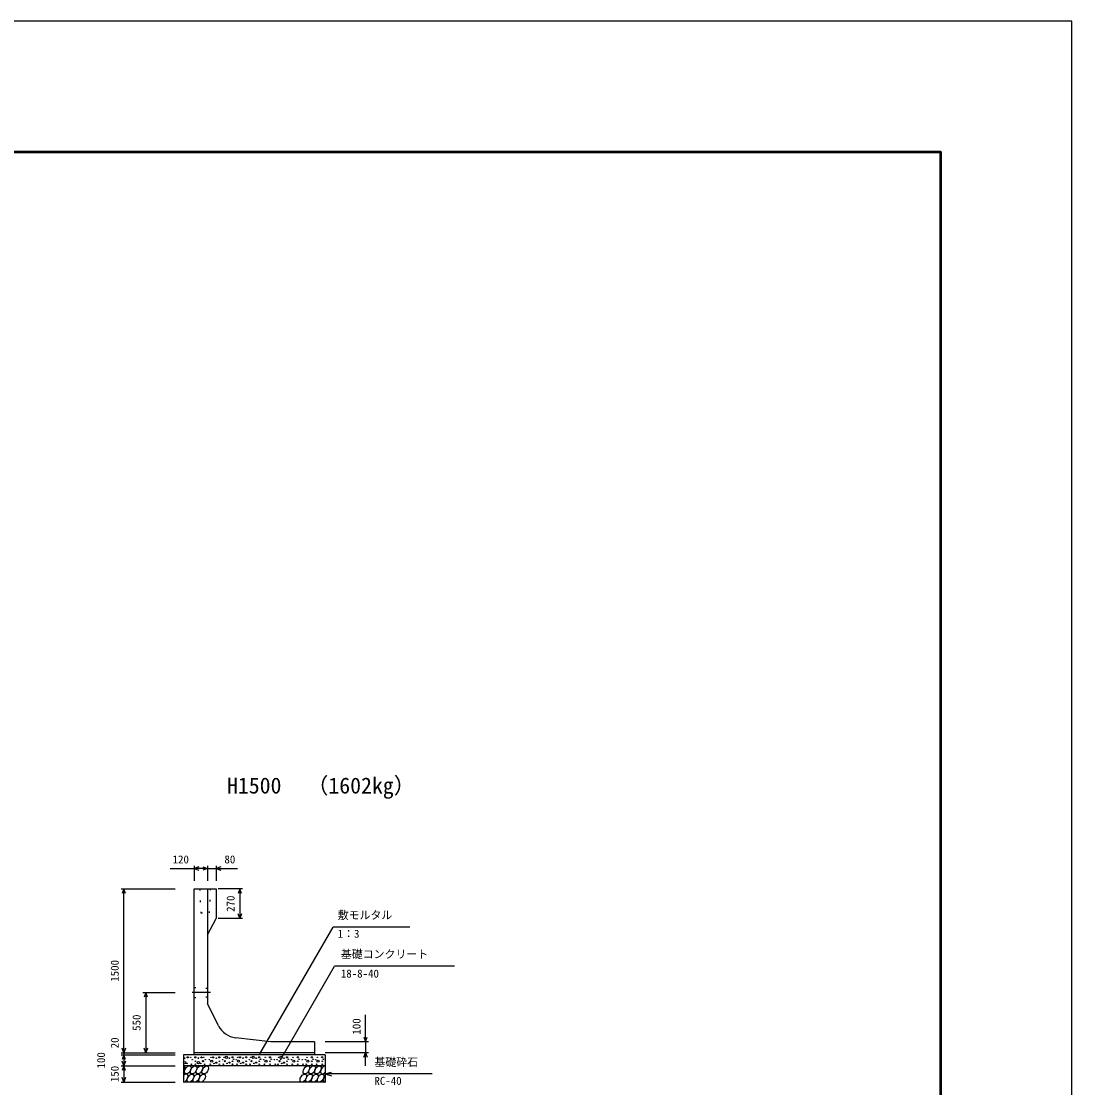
# Model space of a CAD drawing. Units: millimetres, scale not verified. Extents: x -50400 to 50400, y -17820 to 17820.
# Drawn here: x 40778 to 50400, y 8052 to 17820 of the extents above; entities that cross this region are included whole.
import ezdxf
from ezdxf.enums import TextEntityAlignment as Align

# ---------------------------------------------------------------- set-up
doc = ezdxf.new("R2010")
doc.units = ezdxf.units.MM
doc.header["$LTSCALE"] = 60
doc.linetypes.add('DOTTED', pattern=[1.75, 0.25, -1.5])
doc.linetypes.add('LONG_DASHED_DOTTED', pattern=[15.25, 12, -1.5, 0.25, -1.5])
for name, color, linetype, lineweight in [('0-0_CENTER', 7, 'LONG_DASHED_DOTTED', 25), ('0-1_DIM', 7, 'Continuous', 25), ('0-2_Defpoints', 5, 'Continuous', 25), ('0-3_HATCH', 6, 'Continuous', 25), ('0-6_OUTLINE', 1, 'Continuous', 25), ('0-7_OUTLINE2', 4, 'DOTTED', 25), ('0-8_TXT', 7, 'Continuous', 25), ('0-9_WAKU', 3, 'Continuous', 25)]:
    doc.layers.add(name, color=color, linetype=linetype, lineweight=lineweight)
doc.styles.add('ＭＳ ゴシック', font='')
doc.styles.get('ＭＳ ゴシック').set_extended_font_data('MS Gothic')

msp = doc.modelspace()

# ---------------------------------------------------------------- linework, layer by layer
at = {"layer": '0-0_CENTER'}
msp.add_line((42509.78, 8922.24), (42343.75, 8922.24), dxfattribs=at)
at = {"layer": '0-1_DIM'}
for p, q in [((42362.5, 10084.13), (42362.5, 9947.24)), ((42482.5, 10084.13), (42482.5, 9947.24)), ((42562.5, 10084.13), (42562.5, 9947.24)), ((42142.64, 10059.13), (42362.5, 10059.13)), ((42482.5, 10059.13), (42362.5, 10059.13)), ((42482.5, 10059.13), (42562.5, 10059.13)), ((42562.5, 10059.13), (42758.46, 10059.13)), ((41692.5, 9872.24), (42187.5, 9872.24)), ((41717.5, 8372.24), (41717.5, 9872.24)), ((42803.91, 9872.24), (42582, 9872.24)), ((42778.91, 9872.24), (42778.91, 9602.24)), ((42803.91, 9602.24), (42582, 9602.24)), ((42962.15, 8360.91), (43633.42, 9523.59)), ((44335.83, 9523.59), (43633.42, 9523.59)), ((43151.63, 8306.52), (43647.9, 9166.08)), ((44747.44, 9166.08), (43647.9, 9166.08)), ((41892.5, 8922.24), (42187.5, 8922.24)), ((41917.5, 8922.24), (41917.5, 8372.24)), ((43932.5, 8472.24), (43932.5, 8719.93)), ((43957.5, 8472.24), (43562.5, 8472.24)), ((43932.5, 8472.24), (43932.5, 8372.24)), ((41692.5, 8372.24), (42187.5, 8372.24)), ((41692.5, 8352.24), (42187.5, 8352.24)), ((41717.5, 8372.24), (41717.5, 8352.24)), ((41717.5, 8352.24), (41717.5, 8252.24)), ((43957.5, 8372.24), (43562.5, 8372.24)), ((43932.5, 8252.24), (43932.5, 8372.24)), ((41692.5, 8252.24), (42187.5, 8252.24)), ((41717.5, 8252.24), (41717.5, 8102.24)), ((43562.5, 8177.24), (43620.46, 8192.76)), ((44542.82, 8177.24), (43562.5, 8177.24)), ((43562.5, 8177.24), (43620.46, 8161.71)), ((41692.5, 8102.24), (42187.5, 8102.24))]:
    msp.add_line(p, q, dxfattribs=at)
for points in [[(42404.79, 10074.52), (42362.5, 10059.13), (42404.79, 10043.74)], [(42440.21, 10074.52), (42482.5, 10059.13), (42440.21, 10043.74)], [(42604.79, 10074.52), (42562.5, 10059.13), (42604.79, 10043.74)], [(41732.89, 9829.95), (41717.5, 9872.24), (41702.11, 9829.95)], [(42794.3, 9829.95), (42778.91, 9872.24), (42763.52, 9829.95)], [(42794.3, 9644.52), (42778.91, 9602.24), (42763.52, 9644.52)], [(41932.89, 8879.95), (41917.5, 8922.24), (41902.11, 8879.95)], [(43917.11, 8514.52), (43932.5, 8472.24), (43947.89, 8514.52)], [(41732.89, 8414.52), (41717.5, 8372.24), (41702.11, 8414.52)], [(41932.89, 8414.52), (41917.5, 8372.24), (41902.11, 8414.52)], [(41732.89, 8309.95), (41717.5, 8352.24), (41702.11, 8309.95)], [(43917.11, 8329.95), (43932.5, 8372.24), (43947.89, 8329.95)], [(41732.89, 8294.52), (41717.5, 8252.24), (41702.11, 8294.52)], [(41732.89, 8209.95), (41717.5, 8252.24), (41702.11, 8209.95)], [(41732.89, 8144.52), (41717.5, 8102.24), (41702.11, 8144.52)]]:
    msp.add_lwpolyline(points, dxfattribs=at)
at = {"layer": '0-2_Defpoints'}
msp.add_lwpolyline([(0, -17820), (50400, -17820), (50400, 17820), (0, 17820)], close=True, dxfattribs=at)
at = {"layer": '0-3_HATCH'}
for centre, radius in [((42274.4, 8322.41), 2.5), ((42302.44, 8329.41), 5), ((42329.57, 8329.41), 2.5), ((42343.59, 8308.4), 2.5), ((42372.47, 8330.29), 5), ((42400.51, 8322.41), 2.5), ((42428.54, 8329.41), 5), ((42449.57, 8329.41), 2.5), ((42463.59, 8308.4), 2.5), ((42501.41, 8308.4), 2.5), ((42522.44, 8294.4), 10), ((42515.43, 8329.41), 2.5), ((42536.46, 8329.41), 5), ((42564.49, 8322.41), 2.5), ((42592.53, 8330.29), 5), ((42621.41, 8308.4), 2.5), ((42635.43, 8329.41), 2.5), ((42656.46, 8329.41), 10), ((42684.49, 8322.41), 2.5), ((42712.53, 8330.29), 5), ((42723.87, 8312.72), 2.5), ((42746.63, 8308.4), 2.5), ((42767.66, 8294.4), 10), ((42760.65, 8329.41), 2.5), ((42781.68, 8329.41), 5), ((42809.72, 8322.41), 2.5), ((42837.76, 8330.29), 5), ((42866.63, 8308.4), 2.5), ((42880.65, 8329.41), 2.5), ((42901.68, 8329.41), 10), ((42929.72, 8322.41), 2.5), ((42957.76, 8330.29), 5), ((42969.1, 8312.72), 2.5), ((42998.56, 8308.4), 2.5), ((43019.59, 8294.4), 10), ((43012.58, 8329.41), 2.5), ((43056.2, 8330.29), 5), ((43067.54, 8312.72), 2.5), ((43097, 8308.4), 2.5), ((43121.33, 8308.4), 2.5), ((43135.35, 8329.41), 2.5), ((43156.38, 8329.41), 10), ((43184.41, 8322.41), 2.5), ((43212.45, 8330.29), 5), ((43223.79, 8312.72), 2.5), ((43253.25, 8308.4), 2.5), ((43274.28, 8294.4), 10), ((43267.27, 8329.41), 2.5), ((43310.89, 8330.29), 5), ((43322.23, 8312.72), 2.5), ((43351.69, 8308.4), 2.5), ((43381.68, 8308.4), 2.5), ((43402.71, 8294.4), 10), ((43395.7, 8329.41), 2.5), ((43439.32, 8330.29), 5), ((43450.66, 8312.72), 2.5), ((43475.6, 8308.4), 2.5), ((43496.63, 8294.4), 10), ((43489.62, 8329.41), 2.5), ((43534.42, 8330.29), 5), ((43545.76, 8312.72), 2.5), ((42274.4, 8281.26), 10), ((42295.43, 8274.26), 2.5), ((42336.58, 8266.38), 2.5), ((42372.47, 8294.4), 2.5), ((42372.47, 8266.38), 2.5), ((42400.51, 8281.26), 10), ((42421.53, 8274.26), 2.5), ((42442.56, 8294.4), 5), ((42456.58, 8266.38), 2.5), ((42508.42, 8266.38), 2.5), ((42543.47, 8274.26), 2.5), ((42564.49, 8281.26), 5), ((42592.53, 8294.4), 2.5), ((42592.53, 8266.38), 2.5), ((42628.42, 8266.38), 2.5), ((42642.44, 8294.4), 5), ((42663.47, 8274.26), 2.5), ((42684.49, 8281.26), 5), ((42712.53, 8294.4), 2.5), ((42712.53, 8266.38), 2.5), ((42753.64, 8266.38), 2.5), ((42788.69, 8274.26), 2.5), ((42809.72, 8281.26), 5), ((42837.76, 8294.4), 2.5), ((42837.76, 8266.38), 2.5), ((42873.64, 8266.38), 2.5), ((42887.66, 8294.4), 5), ((42908.69, 8274.26), 2.5), ((42929.72, 8281.26), 5), ((42957.76, 8294.4), 2.5), ((42957.76, 8266.38), 2.5), ((43005.57, 8266.38), 2.5), ((43056.2, 8294.4), 2.5), ((43056.2, 8266.38), 2.5), ((43104.01, 8266.38), 2.5), ((43128.34, 8266.38), 2.5), ((43142.36, 8294.4), 5), ((43163.39, 8274.26), 2.5), ((43184.41, 8281.26), 5), ((43212.45, 8294.4), 2.5), ((43212.45, 8266.38), 2.5), ((43260.26, 8266.38), 2.5), ((43310.89, 8294.4), 2.5), ((43310.89, 8266.38), 2.5), ((43358.7, 8266.38), 2.5), ((43388.69, 8266.38), 2.5), ((43439.32, 8294.4), 2.5), ((43439.32, 8266.38), 2.5), ((43482.61, 8266.38), 2.5), ((43534.42, 8294.4), 2.5), ((43534.42, 8266.38), 2.5)]:
    msp.add_circle(centre, radius, dxfattribs=at)
for centre, start_param, end_param in [((42250.13, 8214.71), 4.385593, 6.6745444), ((43548.64, 8214.71), 0.3357715, 4.4411806), ((42275.46, 8139.72), 3.5111464, 7.548991), ((43573.96, 8139.72), 1.2110787, 3.5658734)]:
    msp.add_ellipse(centre, major_axis=(21.81, 35.31), ratio=0.5792, start_param=start_param, end_param=end_param, dxfattribs=at)
for centre in [(42303.34, 8214.71), (42356.55, 8214.71), (42409.76, 8214.71), (42462.97, 8214.71), (43389.01, 8214.71), (43442.22, 8214.71), (43495.43, 8214.71), (42328.66, 8139.72), (42381.87, 8139.72), (42435.08, 8139.72), (43361.13, 8139.72), (43414.34, 8139.72), (43467.54, 8139.72), (43520.75, 8139.72)]:
    msp.add_ellipse(centre, major_axis=(21.81, 35.31), ratio=0.5792, dxfattribs=at)
at = {"layer": '0-6_OUTLINE'}
for p, q in [((42362.5, 9872.24), (42562.5, 9872.24)), ((42362.5, 8352.24), (42362.5, 9872.24)), ((42482.5, 9872.24), (42482.5, 8822.24)), ((42562.5, 9872.24), (42562.5, 9602.24)), ((42482.5, 9452.24), (42562.5, 9602.24)), ((42584.14, 8618.96), (42482.5, 8822.24)), ((43062.5, 8472.24), (42739.92, 8509.74)), ((43462.5, 8472.24), (43062.5, 8472.24)), ((43462.5, 8472.24), (43462.5, 8352.24)), ((43562.5, 8352.24), (42262.5, 8352.24)), ((42262.5, 8352.24), (42262.5, 8102.24)), ((43462.5, 8372.24), (42362.5, 8372.24)), ((43562.5, 8352.24), (43562.5, 8102.24)), ((43562.5, 8252.24), (42262.5, 8252.24)), ((43562.5, 8102.24), (42262.5, 8102.24))]:
    msp.add_line(p, q, dxfattribs=at)
msp.add_arc((42763.02, 8708.41), 200, 206.56505, 263.36749, dxfattribs=at)
at = {"layer": '0-7_OUTLINE2'}
for p, q in [((42412.5, 9872.24), (42422.5, 9652.24)), ((42482.5, 8959.74), (42362.5, 8967.24)), ((42362.5, 8877.24), (42482.5, 8884.74))]:
    msp.add_line(p, q, dxfattribs=at)
msp.add_lwpolyline([(42422.5, 9652.24), (42502.5, 9652.24), (42512.5, 9872.24)], dxfattribs=at)
at = {"layer": '0-9_WAKU', "lineweight": 50}
msp.add_lwpolyline([(1200, -16620), (49200, -16620), (49200, 16620), (1200, 16620)], close=True, dxfattribs=at)

# ---------------------------------------------------------------- texts
at = {"layer": '0-1_DIM', "style": 'ＭＳ ゴシック'}
for s, p in [('120', (42163.86, 10084.13)), ('80', (42638.76, 10084.13)), ('敷モルタル', (43676.27, 9573.59)), ('1：3', (43676.27, 9403.47)), ('基礎コンクリート', (43705.15, 9216.08)), ('18-8-40', (43705.15, 9038.45)), ('基礎砕石', (44012.75, 8227.24)), ('RC-40', (44012.75, 8055.86))]:
    msp.add_text(s, height=73.31, dxfattribs=at).set_placement(p, align=Align.BOTTOM_LEFT)
for s, p in [('270', (42753.91, 9662.24)), ('1500', (41692.5, 9022.24)), ('550', (41892.5, 8572.24)), ('100', (43907.5, 8537.88)), ('20', (41692.5, 8412.3)), ('100', (41567.5, 8227.24)), ('150', (41692.5, 8102.24))]:
    msp.add_text(s, height=73.31, rotation=90, dxfattribs=at).set_placement(p, align=Align.BOTTOM_LEFT)
at = {"layer": '0-8_TXT', "style": 'ＭＳ ゴシック'}
for s, p in [('H1500', (42662.5, 10702.48)), ('（1602kg）', (43391.12, 10702.48))]:
    msp.add_text(s, height=146.6, dxfattribs=at).set_placement(p, align=Align.BOTTOM_LEFT)

doc.saveas('drawing.dxf')
